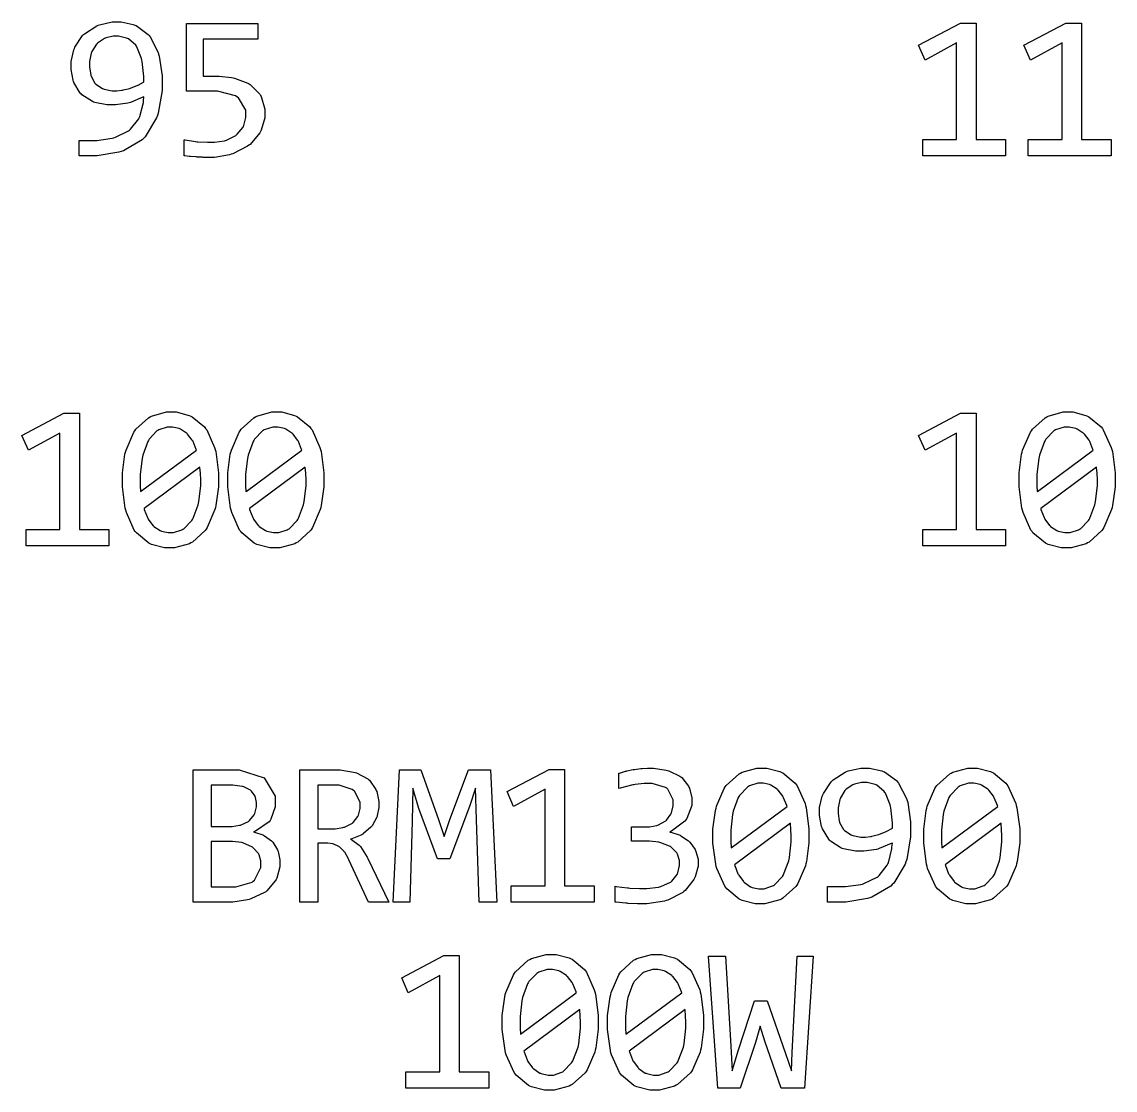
# Model space of a CAD drawing. Extents: x 0.4 to 7.8, y 0.3 to 11.2.
# Drawn here: x 6.407 to 7.728, y 0.295 to 1.585 of the extents above; entities that cross this region are included whole.
import ezdxf

# ---------------------------------------------------------------- set-up
doc = ezdxf.new("R2010")
doc.units = 0
doc.layers.get('0').update_dxf_attribs({"linetype": 'CONTINUOUS'})

msp = doc.modelspace()

# ---------------------------------------------------------------- linework, layer by layer
at = {"color": 9}
for points in [[(6.57656, 1.51204), (6.57656, 1.50201), (6.57183, 1.47472), (6.5709, 1.4719), (6.56993, 1.46913), (6.5561, 1.44613), (6.55431, 1.44428), (6.55246, 1.44249), (6.52979, 1.42931), (6.52707, 1.42844), (6.52436, 1.42763), (6.49832, 1.42329), (6.48964, 1.42329), (6.47629, 1.42329), (6.47629, 1.44185), (6.4911, 1.44185), (6.49789, 1.44185), (6.51633, 1.44456), (6.51828, 1.44504), (6.52018, 1.44558), (6.53603, 1.45335), (6.53733, 1.45432), (6.53857, 1.45535), (6.54833, 1.46783), (6.54904, 1.46929), (6.54969, 1.47081), (6.55393, 1.48768), (6.5541, 1.48958), (6.55458, 1.49457), (6.55328, 1.49387), (6.53847, 1.48774), (6.53683, 1.48725), (6.53515, 1.48682), (6.52013, 1.4846), (6.51514, 1.4846), (6.50982, 1.4846), (6.49539, 1.48753), (6.49387, 1.48812), (6.49235, 1.48872), (6.4796, 1.49696), (6.47863, 1.49799), (6.4776, 1.49908), (6.47011, 1.51161), (6.46962, 1.51303), (6.46907, 1.51449), (6.46653, 1.52767), (6.46653, 1.53207), (6.46653, 1.53728), (6.46989, 1.55122), (6.4706, 1.55279), (6.47125, 1.55442), (6.48058, 1.56842), (6.48182, 1.56956), (6.48301, 1.57075), (6.49756, 1.58024), (6.49924, 1.58089), (6.50092, 1.5816), (6.51639, 1.58501), (6.5216, 1.58501), (6.52701, 1.58501), (6.54178, 1.58176), (6.54346, 1.58111), (6.54514, 1.58046), (6.55968, 1.56987), (6.56093, 1.56842), (6.56212, 1.567), (6.57167, 1.54818), (6.57238, 1.54585), (6.57303, 1.54357), (6.57656, 1.51997), (6.57656, 1.51204)], [(6.70063, 1.47433), (6.70063, 1.46897), (6.69635, 1.45432), (6.69553, 1.45269), (6.69467, 1.45107), (6.68283, 1.43707), (6.68137, 1.43588), (6.67985, 1.43474), (6.66222, 1.42567), (6.66021, 1.42503), (6.65815, 1.42438), (6.63992, 1.42111), (6.63385, 1.42111), (6.63189, 1.42111), (6.62685, 1.42133), (6.62619, 1.42133), (6.62549, 1.42139), (6.61876, 1.42176), (6.61811, 1.42182), (6.6174, 1.42188), (6.61083, 1.42236), (6.61019, 1.42242), (6.60954, 1.42253), (6.60385, 1.42324), (6.60335, 1.42329), (6.60335, 1.44254), (6.60444, 1.44233), (6.61697, 1.44043), (6.61838, 1.44026), (6.61979, 1.44015), (6.63162, 1.43951), (6.63558, 1.43951), (6.63997, 1.43951), (6.65186, 1.44146), (6.65315, 1.44185), (6.65446, 1.44222), (6.66553, 1.44769), (6.66644, 1.4484), (6.66737, 1.44917), (6.67437, 1.45796), (6.67486, 1.45893), (6.67535, 1.45996), (6.67779, 1.46963), (6.67779, 1.47282), (6.67779, 1.47825), (6.66883, 1.49338), (6.66704, 1.49447), (6.66525, 1.49561), (6.64361, 1.50131), (6.63644, 1.50131), (6.60618, 1.50131), (6.60618, 1.58285), (6.69211, 1.58285), (6.69211, 1.56429), (6.62619, 1.56429), (6.62619, 1.51947), (6.64008, 1.51947), (6.64567, 1.51947), (6.6606, 1.51779), (6.66243, 1.51742), (6.66422, 1.51708), (6.68028, 1.51096), (6.68169, 1.5101), (6.68311, 1.50928), (6.6945, 1.49761), (6.69536, 1.49615), (6.69624, 1.49474), (6.70063, 1.47944), (6.70063, 1.47428), (6.70063, 1.47433)], [(7.59565, 1.42329), (7.49544, 1.42329), (7.49544, 1.44308), (7.53646, 1.44308), (7.53646, 1.55951), (7.49826, 1.53879), (7.49046, 1.55686), (7.54124, 1.58356), (7.56, 1.58356), (7.56, 1.44308), (7.59565, 1.44308), (7.59565, 1.42329)], [(7.72293, 1.42329), (7.62272, 1.42329), (7.62272, 1.44308), (7.66374, 1.44308), (7.66374, 1.55951), (7.62554, 1.53879), (7.61774, 1.55686), (7.66851, 1.58356), (7.68728, 1.58356), (7.68728, 1.44308), (7.72293, 1.44308), (7.72293, 1.42329)], [(6.52061, 1.5676), (6.51742, 1.5676), (6.5089, 1.56565), (6.50792, 1.56526), (6.50694, 1.56494), (6.49864, 1.5594), (6.49794, 1.55865), (6.49724, 1.55794), (6.49169, 1.54915), (6.49132, 1.54807), (6.49089, 1.54704), (6.48888, 1.53694), (6.48888, 1.53353), (6.48888, 1.53022), (6.49029, 1.52121), (6.49061, 1.52024), (6.49089, 1.51926), (6.49544, 1.5109), (6.4961, 1.51019), (6.49669, 1.50956), (6.50478, 1.50435), (6.50575, 1.50396), (6.50672, 1.50364), (6.51639, 1.50179), (6.51964, 1.50179), (6.52192, 1.50179), (6.5281, 1.50256), (6.52892, 1.50265), (6.52974, 1.50282), (6.53754, 1.50472), (6.53831, 1.50493), (6.53907, 1.50521), (6.54639, 1.50803), (6.5471, 1.50836), (6.54775, 1.50868), (6.55399, 1.51221), (6.55458, 1.51253), (6.55458, 1.5191), (6.55263, 1.53706), (6.55225, 1.53879), (6.55181, 1.54058), (6.54622, 1.55469), (6.54551, 1.55572), (6.54476, 1.55681), (6.53581, 1.56446), (6.53478, 1.56489), (6.53375, 1.56538), (6.52387, 1.5676), (6.52061, 1.5676)], [(6.51243, 0.95204), (6.41217, 0.95204), (6.41217, 0.971789), (6.45318, 0.971789), (6.45318, 1.08827), (6.41499, 1.06749), (6.40717, 1.08556), (6.45796, 1.1123), (6.47678, 1.1123), (6.47678, 0.971789), (6.51243, 0.971789), (6.51243, 0.95204)], [(6.64469, 1.03174), (6.64469, 1.02338), (6.6416, 1.00087), (6.641, 0.998318), (6.64035, 0.995822), (6.63113, 0.974283), (6.62993, 0.972439), (6.62869, 0.970649), (6.61322, 0.956706), (6.61139, 0.955675), (6.60954, 0.954699), (6.59147, 0.949815), (6.5855, 0.949815), (6.57964, 0.949815), (6.56392, 0.953831), (6.56218, 0.95459), (6.56039, 0.955404), (6.54546, 0.967882), (6.54422, 0.96951), (6.54297, 0.971192), (6.53342, 0.992458), (6.53276, 0.995008), (6.53207, 0.997613), (6.52869, 1.02322), (6.52869, 1.03174), (6.52869, 1.04015), (6.53174, 1.06272), (6.53239, 1.06521), (6.53299, 1.06776), (6.54226, 1.0893), (6.54351, 1.09109), (6.54471, 1.09294), (6.56017, 1.10682), (6.56207, 1.1078), (6.56392, 1.10883), (6.58192, 1.11377), (6.58794, 1.11377), (6.59375, 1.11377), (6.60943, 1.1097), (6.61122, 1.10889), (6.61296, 1.10813), (6.62793, 1.0957), (6.62918, 1.09402), (6.63043, 1.09239), (6.63997, 1.07107), (6.64068, 1.06847), (6.64133, 1.06592), (6.64469, 1.04031), (6.64469, 1.03174)], [(6.77197, 1.03174), (6.77197, 1.02338), (6.76888, 1.00087), (6.76828, 0.998318), (6.76764, 0.995822), (6.7584, 0.974283), (6.75722, 0.972439), (6.75597, 0.970649), (6.7405, 0.956706), (6.73867, 0.955675), (6.73682, 0.954699), (6.71875, 0.949815), (6.71278, 0.949815), (6.70692, 0.949815), (6.69119, 0.953831), (6.68946, 0.95459), (6.68767, 0.955404), (6.67275, 0.967882), (6.6715, 0.96951), (6.67025, 0.971192), (6.66069, 0.992458), (6.66004, 0.995008), (6.65935, 0.997613), (6.65597, 1.02322), (6.65597, 1.03174), (6.65597, 1.04015), (6.65901, 1.06272), (6.65967, 1.06521), (6.66026, 1.06776), (6.66954, 1.0893), (6.67079, 1.09109), (6.67199, 1.09294), (6.68744, 1.10682), (6.68935, 1.1078), (6.69119, 1.10883), (6.70921, 1.11377), (6.71522, 1.11377), (6.72103, 1.11377), (6.73671, 1.1097), (6.7385, 1.10889), (6.74024, 1.10813), (6.75521, 1.0957), (6.75646, 1.09402), (6.75771, 1.09239), (6.76725, 1.07107), (6.76796, 1.06847), (6.76861, 1.06592), (6.77197, 1.04031), (6.77197, 1.03174)], [(7.59565, 0.95204), (7.49544, 0.95204), (7.49544, 0.971789), (7.53646, 0.971789), (7.53646, 1.08827), (7.49826, 1.06749), (7.49046, 1.08556), (7.54124, 1.1123), (7.56, 1.1123), (7.56, 0.971789), (7.59565, 0.971789), (7.59565, 0.95204)], [(7.72792, 1.03174), (7.72792, 1.02338), (7.72487, 1.00087), (7.72428, 0.998318), (7.72364, 0.995822), (7.71442, 0.974283), (7.71317, 0.972439), (7.71192, 0.970649), (7.69646, 0.956706), (7.69461, 0.955675), (7.69276, 0.954699), (7.67469, 0.949815), (7.66872, 0.949815), (7.66287, 0.949815), (7.64714, 0.953831), (7.6454, 0.95459), (7.64361, 0.955404), (7.62869, 0.967882), (7.6275, 0.96951), (7.62625, 0.971192), (7.61664, 0.992458), (7.616, 0.995008), (7.61529, 0.997613), (7.61199, 1.02322), (7.61199, 1.03174), (7.61199, 1.04015), (7.61496, 1.06272), (7.61561, 1.06521), (7.61621, 1.06776), (7.62549, 1.0893), (7.62674, 1.09109), (7.62799, 1.09294), (7.64344, 1.10682), (7.64529, 1.1078), (7.64714, 1.10883), (7.66515, 1.11377), (7.67117, 1.11377), (7.67697, 1.11377), (7.69271, 1.1097), (7.6945, 1.10889), (7.69624, 1.10813), (7.71121, 1.0957), (7.71246, 1.09402), (7.71365, 1.09239), (7.72319, 1.07107), (7.7239, 1.06847), (7.72456, 1.06592), (7.72792, 1.04031), (7.72792, 1.03174)], [(6.55018, 1.0325), (6.55018, 1.0306), (6.55018, 1.02637), (6.55018, 1.0249), (6.55018, 1.02431), (6.55062, 1.01818), (6.55067, 1.01758), (6.61822, 1.06749), (6.61789, 1.06858), (6.61399, 1.07807), (6.61356, 1.07888), (6.61307, 1.07975), (6.60747, 1.08708), (6.60682, 1.08767), (6.60618, 1.08832), (6.59874, 1.09321), (6.59793, 1.09353), (6.59706, 1.09391), (6.58925, 1.09559), (6.58669, 1.09559), (6.5829, 1.09559), (6.57269, 1.09228), (6.57156, 1.09158), (6.57042, 1.09093), (6.56087, 1.08084), (6.56011, 1.07948), (6.55931, 1.07818), (6.55317, 1.06169), (6.55279, 1.05968), (6.55236, 1.05773), (6.55018, 1.03885), (6.55018, 1.0325)], [(6.67746, 1.0325), (6.67746, 1.0306), (6.67746, 1.02637), (6.67746, 1.0249), (6.67746, 1.02431), (6.6779, 1.01818), (6.67796, 1.01758), (6.7455, 1.06749), (6.74517, 1.06858), (6.74126, 1.07807), (6.74083, 1.07888), (6.74035, 1.07975), (6.73475, 1.08708), (6.7341, 1.08767), (6.73346, 1.08832), (6.72601, 1.09321), (6.72521, 1.09353), (6.72433, 1.09391), (6.71653, 1.09559), (6.71397, 1.09559), (6.71018, 1.09559), (6.69997, 1.09228), (6.69883, 1.09158), (6.69769, 1.09093), (6.68815, 1.08084), (6.68739, 1.07948), (6.68658, 1.07818), (6.68044, 1.06169), (6.68007, 1.05968), (6.67964, 1.05773), (6.67746, 1.03885), (6.67746, 1.0325)], [(7.63346, 1.0325), (7.63346, 1.0306), (7.63346, 1.02637), (7.63346, 1.0249), (7.63346, 1.02431), (7.63385, 1.01818), (7.63396, 1.01758), (7.70144, 1.06749), (7.70111, 1.06858), (7.69726, 1.07807), (7.69683, 1.07888), (7.69635, 1.07975), (7.69075, 1.08708), (7.69011, 1.08767), (7.68946, 1.08832), (7.68201, 1.09321), (7.68121, 1.09353), (7.68033, 1.09391), (7.67253, 1.09559), (7.66997, 1.09559), (7.66618, 1.09559), (7.65597, 1.09228), (7.65483, 1.09158), (7.65369, 1.09093), (7.6441, 1.08084), (7.64333, 1.07948), (7.64253, 1.07818), (7.63644, 1.06169), (7.63601, 1.05968), (7.63558, 1.05773), (7.63346, 1.03885), (7.63346, 1.0325)], [(6.62321, 1.03103), (6.62321, 1.03309), (6.62289, 1.03852), (6.62283, 1.03917), (6.62278, 1.03988), (6.62229, 1.0466), (6.62224, 1.04725), (6.55474, 0.997071), (6.55501, 0.996039), (6.55886, 0.986274), (6.55935, 0.985351), (6.55979, 0.984483), (6.56543, 0.976725), (6.56608, 0.976074), (6.56674, 0.975478), (6.57428, 0.970486), (6.57514, 0.970107), (6.57596, 0.969781), (6.58399, 0.968045), (6.58669, 0.968045), (6.59044, 0.968045), (6.60058, 0.971408), (6.60172, 0.97206), (6.60286, 0.972765), (6.61253, 0.982693), (6.61333, 0.983996), (6.6141, 0.985351), (6.62022, 1.00174), (6.62067, 1.00369), (6.62104, 1.0057), (6.62321, 1.02474), (6.62321, 1.03103)], [(6.75049, 1.03103), (6.75049, 1.03309), (6.75017, 1.03852), (6.75011, 1.03917), (6.75006, 1.03988), (6.74957, 1.0466), (6.74951, 1.04725), (6.68201, 0.997071), (6.68229, 0.996039), (6.68614, 0.986274), (6.68664, 0.985351), (6.68707, 0.984483), (6.69271, 0.976725), (6.69336, 0.976074), (6.69401, 0.975478), (6.70156, 0.970486), (6.70242, 0.970107), (6.70324, 0.969781), (6.71126, 0.968045), (6.71397, 0.968045), (6.71772, 0.968045), (6.72786, 0.971408), (6.729, 0.97206), (6.73014, 0.972765), (6.73981, 0.982693), (6.74061, 0.983996), (6.74138, 0.985351), (6.7475, 1.00174), (6.74794, 1.00369), (6.74832, 1.0057), (6.75049, 1.02474), (6.75049, 1.03103)], [(7.70643, 1.03103), (7.70643, 1.03309), (7.70617, 1.03852), (7.70611, 1.03917), (7.70606, 1.03988), (7.70557, 1.0466), (7.70551, 1.04725), (7.63797, 0.997071), (7.63824, 0.996039), (7.64214, 0.986274), (7.64264, 0.985351), (7.64307, 0.984483), (7.64871, 0.976725), (7.64936, 0.976074), (7.65001, 0.975478), (7.6575, 0.970486), (7.65836, 0.970107), (7.65918, 0.969781), (7.66726, 0.968045), (7.66997, 0.968045), (7.67372, 0.968045), (7.68386, 0.971408), (7.685, 0.97206), (7.68614, 0.972765), (7.69575, 0.982693), (7.69656, 0.983996), (7.69732, 0.985351), (7.70344, 1.00174), (7.70389, 1.00369), (7.70432, 1.0057), (7.70649, 1.02474), (7.70649, 1.03103), (7.70643, 1.03103)], [(6.71897, 0.569607), (6.71897, 0.564507), (6.71517, 0.550726), (6.71446, 0.549208), (6.71371, 0.547743), (6.70313, 0.535319), (6.70176, 0.534289), (6.70036, 0.533311), (6.68381, 0.525553), (6.68186, 0.525011), (6.6799, 0.524522), (6.66194, 0.521864), (6.65597, 0.521864), (6.61426, 0.521864), (6.61426, 0.681424), (6.65989, 0.681424), (6.66986, 0.681424), (6.69987, 0.671713), (6.71322, 0.649903), (6.71322, 0.642578), (6.71322, 0.637044), (6.70806, 0.621962), (6.70703, 0.620389), (6.706, 0.618869), (6.68929, 0.607314), (6.68701, 0.606554), (6.68804, 0.606392), (6.69824, 0.602919), (6.69922, 0.602431), (6.70019, 0.601942), (6.70871, 0.595649), (6.70947, 0.594835), (6.71018, 0.594075), (6.71599, 0.584961), (6.71642, 0.583876), (6.71679, 0.582844), (6.71897, 0.572917), (6.71897, 0.569607)], [(6.85053, 0.521864), (6.82601, 0.521864), (6.80219, 0.572863), (6.80171, 0.573839), (6.79715, 0.581922), (6.79671, 0.582519), (6.79622, 0.583171), (6.79113, 0.588325), (6.79058, 0.58865), (6.79004, 0.589031), (6.78418, 0.591743), (6.78353, 0.591906), (6.78288, 0.592068), (6.77692, 0.592882), (6.77496, 0.592882), (6.76471, 0.592882), (6.76471, 0.521864), (6.743, 0.521864), (6.743, 0.681424), (6.78569, 0.681424), (6.79167, 0.681424), (6.80794, 0.678874), (6.80963, 0.678331), (6.81125, 0.677843), (6.82493, 0.670736), (6.82601, 0.669814), (6.82704, 0.668892), (6.8349, 0.657824), (6.83539, 0.656521), (6.83589, 0.655274), (6.83843, 0.643392), (6.83843, 0.639432), (6.83843, 0.635906), (6.83658, 0.626411), (6.83626, 0.625271), (6.83589, 0.624186), (6.83035, 0.614094), (6.82964, 0.613172), (6.82894, 0.612304), (6.81999, 0.604492), (6.8189, 0.603787), (6.81782, 0.603136), (6.80561, 0.598253), (6.80425, 0.597928), (6.80533, 0.597547), (6.81478, 0.590712), (6.8156, 0.589735), (6.81635, 0.588813), (6.82443, 0.575956), (6.82525, 0.574328), (6.85053, 0.521864)], [(6.98096, 0.521864), (6.95975, 0.521864), (6.95654, 0.621365), (6.95524, 0.65956), (6.94781, 0.637315), (6.92421, 0.573839), (6.90924, 0.573839), (6.88678, 0.634874), (6.87929, 0.65956), (6.87879, 0.619629), (6.87603, 0.521864), (6.85553, 0.521864), (6.86333, 0.681424), (6.88906, 0.681424), (6.91054, 0.621365), (6.91754, 0.601074), (6.92421, 0.621365), (6.94683, 0.681424), (6.97331, 0.681424), (6.98096, 0.521864)], [(7.09847, 0.521864), (6.99826, 0.521864), (6.99826, 0.541613), (7.03928, 0.541613), (7.03928, 0.658094), (7.00108, 0.637315), (6.99328, 0.655382), (7.04406, 0.682129), (7.06282, 0.682129), (7.06282, 0.541613), (7.09847, 0.541613), (7.09847, 0.521864)], [(7.22407, 0.570313), (7.22407, 0.565375), (7.22049, 0.552137), (7.21978, 0.550564), (7.21907, 0.549046), (7.20839, 0.535644), (7.20697, 0.534451), (7.20551, 0.533311), (7.18761, 0.524251), (7.18549, 0.523546), (7.18332, 0.522894), (7.16233, 0.51964), (7.15533, 0.51964), (7.15104, 0.51964), (7.13949, 0.520182), (7.13824, 0.52029), (7.13693, 0.5204), (7.12517, 0.521701), (7.12408, 0.521864), (7.12408, 0.540907), (7.12532, 0.54069), (7.13867, 0.539008), (7.14008, 0.538846), (7.14144, 0.538738), (7.15332, 0.538086), (7.15728, 0.538086), (7.16237, 0.538086), (7.17626, 0.539822), (7.17768, 0.540147), (7.1791, 0.540528), (7.19065, 0.545736), (7.19157, 0.546386), (7.19243, 0.547092), (7.19894, 0.555231), (7.19937, 0.556153), (7.19976, 0.557129), (7.20182, 0.566135), (7.20182, 0.569119), (7.20182, 0.571994), (7.19937, 0.579753), (7.19889, 0.580567), (7.1984, 0.581381), (7.19146, 0.588217), (7.1906, 0.588758), (7.18972, 0.589301), (7.17914, 0.593371), (7.1779, 0.593642), (7.17665, 0.593967), (7.16547, 0.595324), (7.16178, 0.595324), (7.14361, 0.595324), (7.14361, 0.612793), (7.16206, 0.612793), (7.16531, 0.612793), (7.17415, 0.614367), (7.17513, 0.614637), (7.17611, 0.614963), (7.18451, 0.619575), (7.18522, 0.620117), (7.18593, 0.620714), (7.19135, 0.627983), (7.19174, 0.628797), (7.19211, 0.629665), (7.19401, 0.637912), (7.19401, 0.640625), (7.19401, 0.64529), (7.1875, 0.658311), (7.18619, 0.659289), (7.1849, 0.660265), (7.16862, 0.665147), (7.16325, 0.665147), (7.15907, 0.665147), (7.14806, 0.663846), (7.14665, 0.663574), (7.14518, 0.663357), (7.12999, 0.659343), (7.12836, 0.6588), (7.12836, 0.677354), (7.12901, 0.677626), (7.13633, 0.679796), (7.13715, 0.679958), (7.13792, 0.680176), (7.14572, 0.681803), (7.14654, 0.681912), (7.14729, 0.682075), (7.15511, 0.683051), (7.15593, 0.683106), (7.15668, 0.683214), (7.16282, 0.683594), (7.16487, 0.683594), (7.17042, 0.683594), (7.18554, 0.681261), (7.18718, 0.680772), (7.18875, 0.680339), (7.20221, 0.673828), (7.20329, 0.67296), (7.20438, 0.672146), (7.21251, 0.661783), (7.21306, 0.660536), (7.2136, 0.659343), (7.21636, 0.647894), (7.21636, 0.644043), (7.21636, 0.638346), (7.21044, 0.622667), (7.20931, 0.621094), (7.20811, 0.619575), (7.19211, 0.60726), (7.19011, 0.606337), (7.19114, 0.606174), (7.20128, 0.602919), (7.20231, 0.602431), (7.20329, 0.601942), (7.2124, 0.595649), (7.21322, 0.594835), (7.21403, 0.594129), (7.22054, 0.585178), (7.22103, 0.584093), (7.22151, 0.583062), (7.22407, 0.573514), (7.22407, 0.570313)], [(7.35807, 0.601563), (7.35807, 0.593207), (7.35499, 0.570692), (7.35439, 0.568143), (7.35374, 0.565647), (7.34451, 0.544108), (7.34332, 0.542264), (7.34207, 0.540474), (7.32661, 0.526531), (7.32476, 0.525499), (7.32292, 0.524522), (7.30485, 0.51964), (7.29889, 0.51964), (7.29303, 0.51964), (7.27729, 0.523654), (7.27556, 0.524414), (7.27376, 0.525228), (7.25885, 0.537706), (7.2576, 0.539333), (7.25635, 0.541015), (7.24675, 0.562283), (7.2461, 0.564833), (7.24539, 0.567437), (7.24208, 0.593044), (7.24208, 0.601563), (7.24208, 0.609972), (7.24511, 0.632542), (7.24576, 0.635037), (7.24636, 0.637587), (7.25558, 0.659125), (7.25683, 0.660915), (7.25808, 0.662761), (7.27354, 0.67665), (7.27539, 0.677626), (7.27724, 0.678657), (7.29525, 0.683594), (7.30126, 0.683594), (7.30707, 0.683594), (7.32281, 0.679525), (7.3246, 0.678711), (7.32633, 0.677951), (7.34131, 0.665528), (7.34256, 0.663846), (7.34375, 0.662218), (7.35331, 0.640896), (7.354, 0.638292), (7.35465, 0.635742), (7.35807, 0.610135), (7.35807, 0.601563)], [(7.48079, 0.610622), (7.48079, 0.600586), (7.47613, 0.573242), (7.47521, 0.570421), (7.47424, 0.567654), (7.46039, 0.544706), (7.45861, 0.54286), (7.45676, 0.541069), (7.43408, 0.527832), (7.43138, 0.526964), (7.42865, 0.52615), (7.40256, 0.521864), (7.39388, 0.521864), (7.38058, 0.521864), (7.38058, 0.540419), (7.39535, 0.540419), (7.40213, 0.540419), (7.42062, 0.543078), (7.42258, 0.543565), (7.42449, 0.544108), (7.44032, 0.551867), (7.44163, 0.552843), (7.44288, 0.553928), (7.45264, 0.566407), (7.45335, 0.567871), (7.454, 0.56939), (7.45817, 0.586262), (7.45833, 0.588162), (7.45882, 0.593153), (7.45751, 0.592393), (7.44276, 0.586317), (7.44114, 0.585829), (7.43946, 0.585394), (7.42443, 0.583117), (7.41943, 0.583117), (7.41411, 0.583117), (7.39968, 0.5861), (7.39817, 0.586697), (7.39665, 0.587294), (7.3839, 0.59554), (7.38292, 0.596571), (7.38189, 0.597657), (7.37435, 0.610189), (7.37386, 0.6116), (7.37332, 0.613064), (7.37082, 0.626247), (7.37082, 0.630643), (7.37082, 0.635851), (7.37414, 0.649794), (7.37483, 0.651367), (7.37549, 0.652994), (7.38488, 0.666938), (7.38607, 0.668078), (7.38726, 0.669325), (7.40186, 0.678819), (7.40354, 0.679471), (7.40522, 0.680176), (7.42068, 0.683594), (7.42589, 0.683594), (7.43132, 0.683594), (7.44607, 0.680339), (7.44775, 0.679688), (7.44943, 0.679036), (7.46392, 0.668457), (7.46517, 0.666992), (7.46636, 0.665582), (7.47597, 0.646756), (7.47667, 0.644422), (7.47732, 0.642144), (7.48079, 0.618544), (7.48079, 0.610622)], [(7.61263, 0.601563), (7.61263, 0.593207), (7.60954, 0.570692), (7.60894, 0.568143), (7.60829, 0.565647), (7.59907, 0.544108), (7.59788, 0.542264), (7.59662, 0.540474), (7.58117, 0.526531), (7.57932, 0.525499), (7.57747, 0.524522), (7.5594, 0.51964), (7.55344, 0.51964), (7.54758, 0.51964), (7.53185, 0.523654), (7.53011, 0.524414), (7.52832, 0.525228), (7.5134, 0.537706), (7.51215, 0.539333), (7.5109, 0.541015), (7.50136, 0.562283), (7.50071, 0.564833), (7.5, 0.567437), (7.49664, 0.593044), (7.49664, 0.601563), (7.49664, 0.609972), (7.49968, 0.632542), (7.50032, 0.635037), (7.50092, 0.637587), (7.51014, 0.659125), (7.51139, 0.660915), (7.51264, 0.662761), (7.5281, 0.67665), (7.52994, 0.677626), (7.53179, 0.678657), (7.54981, 0.683594), (7.55583, 0.683594), (7.56164, 0.683594), (7.57736, 0.679525), (7.57915, 0.678711), (7.58089, 0.677951), (7.59586, 0.665528), (7.59711, 0.663846), (7.59831, 0.662218), (7.60786, 0.640896), (7.60856, 0.638292), (7.60921, 0.635742), (7.61263, 0.610135), (7.61263, 0.601563)], [(6.69065, 0.639649), (6.69065, 0.641982), (6.6894, 0.648113), (6.68918, 0.648817), (6.68892, 0.649576), (6.68468, 0.655761), (6.68408, 0.65625), (6.68343, 0.656793), (6.67518, 0.660969), (6.67415, 0.661242), (6.67312, 0.661567), (6.66206, 0.663086), (6.65842, 0.663086), (6.63596, 0.663086), (6.63596, 0.613172), (6.65771, 0.613172), (6.66103, 0.613172), (6.67008, 0.614529), (6.67111, 0.614746), (6.6721, 0.615018), (6.68078, 0.619086), (6.68147, 0.619629), (6.68218, 0.620226), (6.68782, 0.627007), (6.68821, 0.627821), (6.68858, 0.628689), (6.69065, 0.636936), (6.69065, 0.639649)], [(6.81575, 0.637587), (6.81575, 0.642415), (6.80897, 0.655707), (6.80767, 0.656739), (6.80632, 0.657824), (6.79047, 0.663086), (6.78521, 0.663086), (6.76471, 0.663086), (6.76471, 0.610351), (6.78228, 0.610351), (6.78569, 0.610351), (6.79503, 0.611817), (6.79606, 0.612088), (6.7971, 0.612414), (6.80583, 0.616754), (6.80658, 0.617296), (6.80729, 0.617893), (6.81288, 0.625054), (6.81332, 0.625868), (6.81369, 0.626736), (6.81575, 0.634874), (6.81575, 0.637587)], [(7.26357, 0.602322), (7.26357, 0.600424), (7.26357, 0.596192), (7.26357, 0.594726), (7.26357, 0.594129), (7.264, 0.587999), (7.26406, 0.587403), (7.33154, 0.637315), (7.33122, 0.6384), (7.32736, 0.647894), (7.32693, 0.648708), (7.32644, 0.649576), (7.32086, 0.656901), (7.32021, 0.657497), (7.31956, 0.658149), (7.31213, 0.663032), (7.31131, 0.663357), (7.31044, 0.663738), (7.30263, 0.665419), (7.30007, 0.665419), (7.29628, 0.665419), (7.28608, 0.66211), (7.28494, 0.661404), (7.28381, 0.660753), (7.27419, 0.650662), (7.27344, 0.649306), (7.27263, 0.648004), (7.26654, 0.631511), (7.26611, 0.629503), (7.26568, 0.62755), (7.26357, 0.608669), (7.26357, 0.602322)], [(7.42492, 0.666124), (7.42171, 0.666124), (7.41319, 0.664225), (7.41222, 0.663846), (7.41124, 0.663519), (7.40289, 0.657986), (7.40218, 0.657226), (7.40147, 0.656521), (7.396, 0.647678), (7.39561, 0.646593), (7.39518, 0.645562), (7.39318, 0.635471), (7.39318, 0.632107), (7.39318, 0.628797), (7.39453, 0.619738), (7.39486, 0.618761), (7.39512, 0.617785), (7.39974, 0.609483), (7.40039, 0.608778), (7.40099, 0.608128), (7.40901, 0.602919), (7.41, 0.602539), (7.41097, 0.602214), (7.42068, 0.600369), (7.42393, 0.600369), (7.42622, 0.600369), (7.4324, 0.601074), (7.43321, 0.601183), (7.43403, 0.601346), (7.44185, 0.603299), (7.4426, 0.603515), (7.44336, 0.603787), (7.45068, 0.606608), (7.45139, 0.606933), (7.45204, 0.60726), (7.45828, 0.610786), (7.45882, 0.611111), (7.45882, 0.617676), (7.45692, 0.635579), (7.45654, 0.637315), (7.45611, 0.639106), (7.45053, 0.653267), (7.44982, 0.654297), (7.44906, 0.655382), (7.44011, 0.663032), (7.43907, 0.663465), (7.43799, 0.663954), (7.42817, 0.666124), (7.42492, 0.666124)], [(7.51812, 0.602322), (7.51812, 0.600424), (7.51812, 0.596192), (7.51812, 0.594726), (7.51812, 0.594129), (7.51856, 0.587999), (7.51861, 0.587403), (7.5861, 0.637315), (7.58578, 0.6384), (7.58192, 0.647894), (7.58149, 0.648708), (7.581, 0.649576), (7.57542, 0.656901), (7.57476, 0.657497), (7.57411, 0.658149), (7.56668, 0.663032), (7.56586, 0.663357), (7.565, 0.663738), (7.55718, 0.665419), (7.55464, 0.665419), (7.55083, 0.665419), (7.54064, 0.66211), (7.5395, 0.661404), (7.53836, 0.660753), (7.52875, 0.650662), (7.528, 0.649306), (7.52718, 0.648004), (7.52111, 0.631511), (7.52067, 0.629503), (7.52024, 0.62755), (7.51812, 0.608669), (7.51812, 0.602322)], [(7.33658, 0.600857), (7.33658, 0.602919), (7.33626, 0.608344), (7.33621, 0.608996), (7.33615, 0.6097), (7.33567, 0.616428), (7.33561, 0.617079), (7.26812, 0.566894), (7.26839, 0.565864), (7.27225, 0.556099), (7.27274, 0.555176), (7.27317, 0.554308), (7.27881, 0.54655), (7.27946, 0.545899), (7.28011, 0.545301), (7.2876, 0.54031), (7.28847, 0.539931), (7.28928, 0.539606), (7.29736, 0.537869), (7.30007, 0.537869), (7.30382, 0.537869), (7.31396, 0.541233), (7.31511, 0.541883), (7.31625, 0.542589), (7.3259, 0.552518), (7.32671, 0.553819), (7.32747, 0.555176), (7.33361, 0.57156), (7.33404, 0.573514), (7.33442, 0.575521), (7.33658, 0.594564), (7.33658, 0.600857)], [(7.59115, 0.600857), (7.59115, 0.602919), (7.59082, 0.608344), (7.59076, 0.608996), (7.59071, 0.6097), (7.59022, 0.616428), (7.59017, 0.617079), (7.52268, 0.566894), (7.52294, 0.565864), (7.52681, 0.556099), (7.52729, 0.555176), (7.52772, 0.554308), (7.53336, 0.54655), (7.53401, 0.545899), (7.53467, 0.545301), (7.54215, 0.54031), (7.54303, 0.539931), (7.54383, 0.539606), (7.55192, 0.537869), (7.55464, 0.537869), (7.55838, 0.537869), (7.56853, 0.541233), (7.56967, 0.541883), (7.57081, 0.542589), (7.58046, 0.552518), (7.58128, 0.553819), (7.58203, 0.555176), (7.58817, 0.57156), (7.5886, 0.573514), (7.58897, 0.575521), (7.59115, 0.594564), (7.59115, 0.600857)], [(6.6959, 0.568847), (6.6959, 0.571615), (6.69374, 0.579047), (6.69336, 0.579861), (6.69293, 0.580675), (6.68668, 0.587457), (6.68587, 0.587999), (6.68506, 0.588596), (6.67507, 0.59299), (6.67393, 0.593261), (6.67275, 0.593588), (6.66183, 0.595107), (6.65821, 0.595107), (6.63596, 0.595107), (6.63596, 0.540147), (6.6589, 0.540147), (6.66585, 0.540147), (6.68522, 0.546007), (6.68674, 0.547146), (6.68826, 0.54834), (6.6959, 0.563747), (6.6959, 0.568847)], [(6.97119, 0.296875), (6.87099, 0.296875), (6.87099, 0.316624), (6.912, 0.316624), (6.912, 0.433106), (6.87381, 0.412326), (6.866, 0.430393), (6.91678, 0.45714), (6.93554, 0.45714), (6.93554, 0.316624), (6.97119, 0.316624), (6.97119, 0.296875)], [(7.10351, 0.376574), (7.10351, 0.368218), (7.10042, 0.345649), (7.09983, 0.343099), (7.09918, 0.340603), (7.08996, 0.319065), (7.08876, 0.317219), (7.08751, 0.315429), (7.07206, 0.30154), (7.07021, 0.30051), (7.06836, 0.299533), (7.05029, 0.29465), (7.04432, 0.29465), (7.03847, 0.29465), (7.02274, 0.298665), (7.021, 0.299425), (7.01921, 0.300239), (7.00429, 0.312662), (7.00304, 0.31429), (7.00179, 0.315972), (6.99224, 0.337294), (6.9916, 0.339844), (6.99089, 0.342449), (6.98753, 0.368056), (6.98753, 0.376574), (6.98753, 0.384928), (6.99056, 0.407497), (6.99121, 0.409993), (6.99181, 0.412543), (7.00103, 0.434082), (7.00228, 0.435872), (7.00353, 0.437717), (7.01899, 0.45166), (7.02083, 0.452636), (7.02268, 0.453668), (7.04069, 0.458604), (7.04671, 0.458604), (7.05251, 0.458604), (7.06825, 0.454536), (7.07004, 0.453722), (7.07178, 0.452963), (7.08675, 0.440539), (7.088, 0.438803), (7.08919, 0.437175), (7.09874, 0.415907), (7.09944, 0.413303), (7.1001, 0.410753), (7.10351, 0.385146), (7.10351, 0.376574)], [(7.23079, 0.376574), (7.23079, 0.368218), (7.22771, 0.345649), (7.22711, 0.343099), (7.22646, 0.340603), (7.21724, 0.319065), (7.21604, 0.317219), (7.21479, 0.315429), (7.19933, 0.30154), (7.19749, 0.30051), (7.19564, 0.299533), (7.17757, 0.29465), (7.1716, 0.29465), (7.16575, 0.29465), (7.15001, 0.298665), (7.14828, 0.299425), (7.14649, 0.300239), (7.13157, 0.312662), (7.13032, 0.31429), (7.12907, 0.315972), (7.11951, 0.337294), (7.11888, 0.339844), (7.11817, 0.342449), (7.11481, 0.368056), (7.11481, 0.376574), (7.11481, 0.384928), (7.11783, 0.407497), (7.11849, 0.409993), (7.11908, 0.412543), (7.12831, 0.434082), (7.12956, 0.435872), (7.13081, 0.437717), (7.14626, 0.45166), (7.14811, 0.452636), (7.14996, 0.453668), (7.16797, 0.458604), (7.17399, 0.458604), (7.17979, 0.458604), (7.19553, 0.454536), (7.19732, 0.453722), (7.19906, 0.452963), (7.21403, 0.440539), (7.21528, 0.438803), (7.21647, 0.437175), (7.22601, 0.415907), (7.22672, 0.413303), (7.22737, 0.410753), (7.23079, 0.385146), (7.23079, 0.376574)], [(7.36328, 0.456381), (7.35254, 0.296875), (7.32437, 0.296875), (7.30458, 0.353624), (7.2991, 0.371799), (7.29335, 0.35216), (7.27507, 0.296875), (7.24783, 0.296875), (7.23682, 0.456381), (7.25732, 0.456381), (7.26357, 0.347874), (7.2654, 0.318088), (7.27311, 0.343371), (7.29238, 0.402561), (7.3074, 0.402561), (7.32958, 0.339085), (7.33708, 0.318088), (7.33757, 0.340061), (7.34392, 0.456381), (7.36328, 0.456381)], [(7.009, 0.377279), (7.009, 0.375435), (7.009, 0.371203), (7.009, 0.369737), (7.009, 0.36914), (7.00944, 0.36301), (7.0095, 0.362414), (7.07699, 0.412326), (7.07667, 0.413411), (7.07281, 0.422851), (7.07238, 0.423665), (7.07189, 0.424533), (7.06629, 0.431858), (7.06565, 0.432454), (7.065, 0.433106), (7.05757, 0.437989), (7.05675, 0.438314), (7.05588, 0.438693), (7.04807, 0.440429), (7.04551, 0.440429), (7.04172, 0.440429), (7.03153, 0.437067), (7.03039, 0.436361), (7.02924, 0.43571), (7.01964, 0.425672), (7.01888, 0.424317), (7.01807, 0.423014), (7.01199, 0.406521), (7.01156, 0.404514), (7.01112, 0.402561), (7.009, 0.383626), (7.009, 0.377279)], [(7.13629, 0.377279), (7.13629, 0.375435), (7.13629, 0.371203), (7.13629, 0.369737), (7.13629, 0.36914), (7.13672, 0.36301), (7.13678, 0.362414), (7.20426, 0.412326), (7.20394, 0.413411), (7.20008, 0.422851), (7.19965, 0.423665), (7.19917, 0.424533), (7.19358, 0.431858), (7.19293, 0.432454), (7.19228, 0.433106), (7.18485, 0.437989), (7.18403, 0.438314), (7.18317, 0.438693), (7.17535, 0.440429), (7.17279, 0.440429), (7.169, 0.440429), (7.15881, 0.437067), (7.15767, 0.436361), (7.15653, 0.43571), (7.14692, 0.425672), (7.14615, 0.424317), (7.14535, 0.423014), (7.13926, 0.406521), (7.13883, 0.404514), (7.1384, 0.402561), (7.13629, 0.383626), (7.13629, 0.377279)], [(7.08203, 0.375814), (7.08203, 0.377875), (7.08171, 0.383356), (7.08165, 0.384006), (7.0816, 0.384711), (7.08111, 0.391439), (7.08106, 0.39209), (7.01357, 0.341906), (7.01383, 0.340875), (7.01768, 0.331108), (7.01818, 0.330186), (7.01861, 0.329318), (7.02425, 0.32156), (7.0249, 0.32091), (7.02556, 0.320313), (7.03304, 0.315321), (7.0339, 0.314942), (7.03472, 0.314615), (7.04281, 0.312825), (7.04551, 0.312825), (7.04926, 0.312825), (7.0594, 0.316243), (7.06054, 0.316894), (7.06168, 0.3176), (7.07135, 0.327528), (7.07215, 0.328831), (7.07292, 0.330186), (7.07904, 0.346517), (7.07949, 0.348469), (7.07986, 0.350478), (7.08203, 0.369521), (7.08203, 0.375814)], [(7.20931, 0.375814), (7.20931, 0.377875), (7.20899, 0.383356), (7.20893, 0.384006), (7.20888, 0.384711), (7.20839, 0.391439), (7.20833, 0.39209), (7.14085, 0.341906), (7.14111, 0.340875), (7.14497, 0.331108), (7.14546, 0.330186), (7.14589, 0.329318), (7.15153, 0.32156), (7.15218, 0.32091), (7.15283, 0.320313), (7.16032, 0.315321), (7.16118, 0.314942), (7.162, 0.314615), (7.17008, 0.312825), (7.17279, 0.312825), (7.17654, 0.312825), (7.18668, 0.316243), (7.18782, 0.316894), (7.18896, 0.3176), (7.19863, 0.327528), (7.19943, 0.328831), (7.20019, 0.330186), (7.20632, 0.346517), (7.20676, 0.348469), (7.20714, 0.350478), (7.20931, 0.369521), (7.20931, 0.375814)]]:
    msp.add_lwpolyline(points, close=True, dxfattribs=at)

doc.saveas('drawing.dxf')
